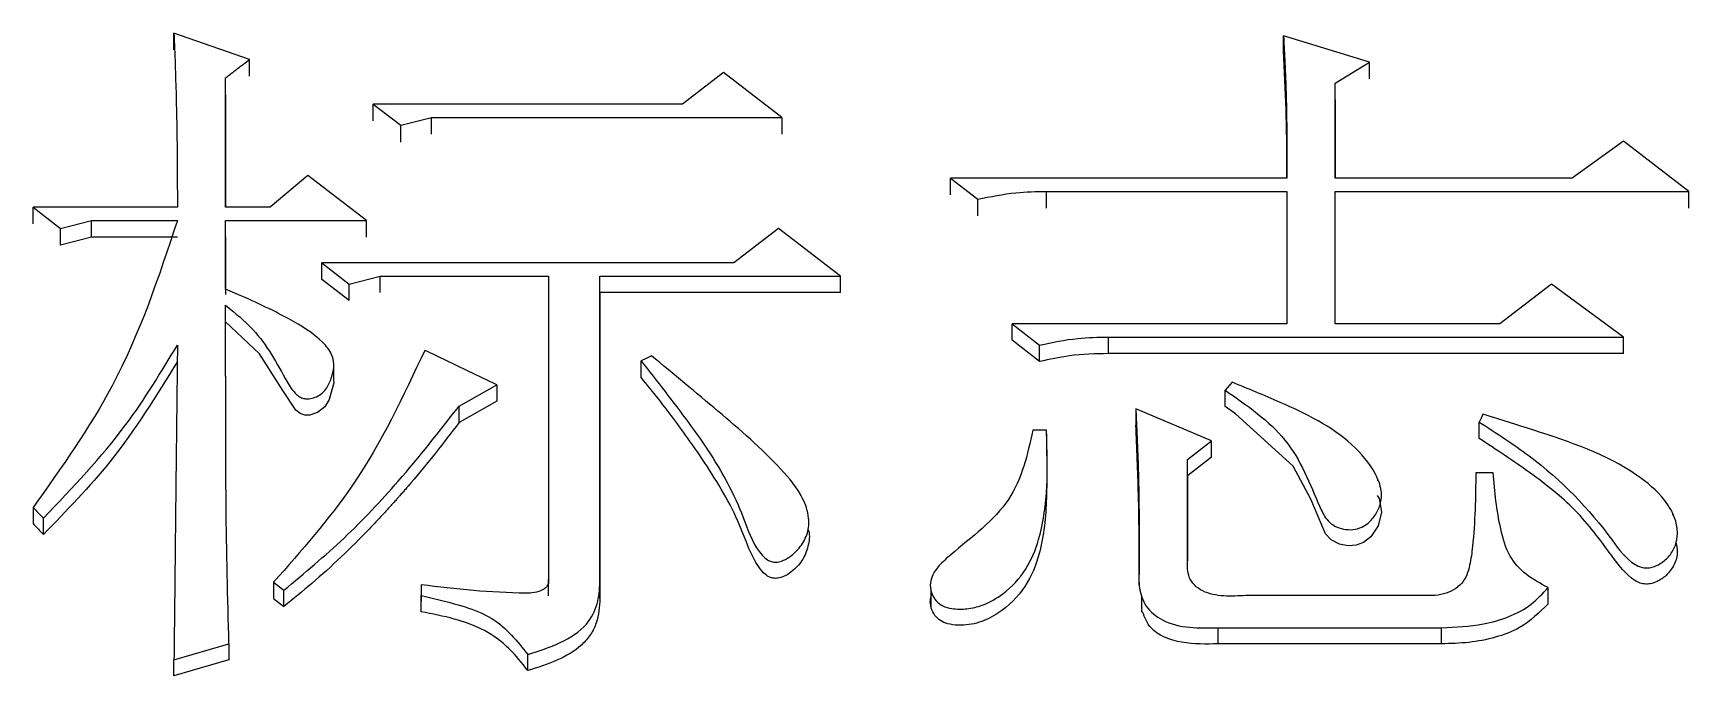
# Model space of a CAD drawing. Header units: millimetres. Extents: x 2344 to 4024, y 1094 to 2282.
# Drawn here: x 2721.35 to 2726.57, y 2076.28 to 2078.31 of the extents above; entities that cross this region are included whole.
import ezdxf

# ---------------------------------------------------------------- set-up
doc = ezdxf.new("R2010")
doc.units = ezdxf.units.MM

msp = doc.modelspace()

# ---------------------------------------------------------------- linework, layer by layer
at = {"color": 7, "linetype": 'Continuous', "lineweight": 25}
for p, q in [((2722.0351, 2078.2265), (2721.7972, 2078.3094)), ((2721.7972, 2078.2563), (2721.7972, 2078.3094)), ((2725.5616, 2078.2182), (2725.2911, 2078.3012)), ((2725.2911, 2078.248), (2725.2911, 2078.3012)), ((2722.0351, 2078.1734), (2722.0351, 2078.2265)), ((2725.4534, 2078.1518), (2725.5616, 2078.2182)), ((2725.5616, 2078.1652), (2725.5616, 2078.2182)), ((2721.9594, 2077.7608), (2721.9594, 2078.1684)), ((2721.9594, 2078.1154), (2721.9594, 2078.1684)), ((2723.5279, 2078.185), (2723.3981, 2078.0853)), ((2723.7118, 2078.0438), (2723.5279, 2078.185)), ((2725.4534, 2077.8524), (2725.4534, 2078.1518)), ((2725.4534, 2078.0988), (2725.4534, 2078.1518)), ((2721.9594, 2078.1154), (2721.9594, 2077.7608)), ((2725.4534, 2078.0988), (2725.4534, 2077.8524)), ((2722.4246, 2078.0853), (2722.5111, 2078.0189)), ((2722.4246, 2078.0325), (2722.4246, 2078.0853)), ((2722.5111, 2078.0189), (2722.6085, 2078.0438)), ((2722.5111, 2077.9661), (2722.5111, 2078.0189)), ((2722.6085, 2077.9909), (2722.6085, 2078.0438)), ((2723.7118, 2078.0438), (2723.7118, 2077.991)), ((2726.3621, 2077.969), (2726.1998, 2077.8524)), ((2726.5676, 2077.8108), (2726.3621, 2077.969)), ((2722.219, 2077.8608), (2722.1, 2077.7608)), ((2722.4029, 2077.7191), (2722.219, 2077.8608)), ((2724.2419, 2077.8524), (2724.3284, 2077.7858)), ((2725.302, 2077.8524), (2724.2419, 2077.8524)), ((2726.1998, 2077.8524), (2725.4534, 2077.8524)), ((2724.3284, 2077.7333), (2724.3284, 2077.7858)), ((2724.5447, 2077.8108), (2725.302, 2077.8108)), ((2724.5448, 2077.7583), (2724.5447, 2077.8108)), ((2725.302, 2077.8108), (2725.302, 2077.3935)), ((2725.4534, 2077.8108), (2726.5676, 2077.8108)), ((2725.4534, 2077.3935), (2725.4534, 2077.8108)), ((2725.4534, 2077.7583), (2725.4534, 2077.8108)), ((2721.3537, 2077.7608), (2721.4402, 2077.6941)), ((2721.808, 2077.7608), (2721.3537, 2077.7608)), ((2721.3537, 2077.7083), (2721.3537, 2077.7608)), ((2722.1, 2077.7608), (2721.9594, 2077.7608)), ((2721.4402, 2077.6941), (2721.5375, 2077.7191)), ((2721.4402, 2077.6417), (2721.4402, 2077.6941)), ((2721.5375, 2077.7191), (2721.8079, 2077.7191)), ((2721.5375, 2077.6667), (2721.5375, 2077.7191)), ((2721.9594, 2077.7191), (2722.4029, 2077.7191)), ((2721.9594, 2077.5021), (2721.9594, 2077.7191)), ((2721.9594, 2077.6667), (2721.9594, 2077.7191)), ((2722.4029, 2077.6667), (2722.4029, 2077.7191)), ((2723.701, 2077.6941), (2723.5604, 2077.5856)), ((2723.8957, 2077.5439), (2723.701, 2077.6941)), ((2721.5375, 2077.6667), (2721.4402, 2077.6417)), ((2721.8079, 2077.6667), (2721.5375, 2077.6667)), ((2721.9594, 2077.6667), (2721.9594, 2077.4861)), ((2722.2623, 2077.5856), (2722.3488, 2077.5188)), ((2723.5604, 2077.5856), (2722.2623, 2077.5856)), ((2722.2623, 2077.5334), (2722.2623, 2077.5856)), ((2722.3488, 2077.4667), (2722.2623, 2077.5334)), ((2722.3488, 2077.5188), (2722.4462, 2077.5439)), ((2722.4462, 2077.5439), (2722.9763, 2077.5439)), ((2722.4462, 2077.4917), (2722.4462, 2077.5439)), ((2722.9763, 2077.5439), (2722.9763, 2076.5876)), ((2723.1385, 2077.5439), (2723.8957, 2077.5439)), ((2723.1385, 2076.5792), (2723.1385, 2077.5439)), ((2723.1385, 2077.4917), (2723.1385, 2077.5439)), ((2723.8957, 2077.4917), (2723.8957, 2077.5439)), ((2722.3488, 2077.4667), (2722.3488, 2077.5188)), ((2723.1385, 2077.4917), (2723.1385, 2076.5283)), ((2723.8957, 2077.4917), (2723.1385, 2077.4917)), ((2726.1349, 2077.5188), (2725.9726, 2077.3935)), ((2726.3621, 2077.3516), (2726.1349, 2077.5188)), ((2724.4366, 2077.3935), (2724.5231, 2077.3265)), ((2725.302, 2077.3935), (2724.4366, 2077.3935)), ((2725.9726, 2077.3935), (2725.4534, 2077.3935)), ((2724.5231, 2077.2746), (2724.4366, 2077.3415)), ((2724.5231, 2077.2746), (2724.5231, 2077.3265)), ((2724.7395, 2077.3516), (2726.3621, 2077.3516)), ((2724.7395, 2077.2997), (2724.7395, 2077.3516)), ((2726.3621, 2077.2997), (2726.3621, 2077.3516)), ((2722.3005, 2077.2671), (2722.3005, 2077.2694)), ((2722.3005, 2077.2173), (2722.3005, 2077.2663)), ((2723.2682, 2077.2244), (2723.2682, 2077.2763)), ((2726.3621, 2077.2997), (2724.7395, 2077.2997)), ((2722.695, 2077.1339), (2722.814, 2077.2009)), ((2722.814, 2077.2009), (2722.814, 2077.1492)), ((2725.1289, 2077.2093), (2725.1072, 2077.1841)), ((2725.1072, 2077.1324), (2725.1072, 2077.1841)), ((2722.814, 2077.1492), (2722.695, 2077.0822)), ((2722.695, 2077.0822), (2722.695, 2077.1339)), ((2725.064, 2077.0249), (2724.826, 2077.1255)), ((2724.826, 2077.1255), (2724.826, 2077.0739)), ((2724.5448, 2077.0584), (2724.5014, 2077.0584)), ((2725.9077, 2077.0319), (2725.9077, 2077.0835)), ((2724.5448, 2077.0466), (2724.5448, 2077.0068)), ((2724.9883, 2076.9661), (2725.064, 2077.0249)), ((2725.064, 2076.9733), (2725.064, 2077.0249)), ((2725.064, 2076.9733), (2724.9883, 2076.9147)), ((2724.9883, 2076.6466), (2724.9883, 2076.9661)), ((2724.9883, 2076.9147), (2724.9883, 2076.9661)), ((2724.9883, 2076.9147), (2724.9883, 2076.6466)), ((2725.5878, 2076.8986), (2725.5878, 2076.9048)), ((2725.951, 2076.9241), (2725.8969, 2076.9241)), ((2723.7707, 2076.8514), (2723.7707, 2076.8549)), ((2721.3536, 2076.8149), (2721.3536, 2076.7637)), ((2726.517, 2076.79), (2726.517, 2076.7957)), ((2721.3861, 2076.73), (2721.3861, 2076.7812)), ((2722.9763, 2076.5366), (2722.9763, 2076.5876)), ((2724.8368, 2076.5703), (2724.8368, 2076.6213)), ((2722.1108, 2076.5792), (2722.1433, 2076.5539)), ((2722.1108, 2076.5792), (2722.1108, 2076.5283)), ((2722.1433, 2076.503), (2722.1433, 2076.5539)), ((2722.576, 2076.5708), (2722.576, 2076.5371)), ((2722.576, 2076.5708), (2722.576, 2076.5198)), ((2722.576, 2076.4862), (2722.576, 2076.5371)), ((2723.1385, 2076.5283), (2723.1385, 2076.5792)), ((2724.181, 2076.552), (2724.181, 2076.5008)), ((2724.8438, 2076.5358), (2724.8438, 2076.4846)), ((2725.7239, 2076.5371), (2725.1722, 2076.5371)), ((2726.1241, 2076.5115), (2726.1241, 2076.5624)), ((2722.1109, 2076.5283), (2722.1433, 2076.503)), ((2725.0856, 2076.4359), (2725.7888, 2076.4359)), ((2725.0856, 2076.3851), (2725.0856, 2076.4359)), ((2725.7888, 2076.3851), (2725.7888, 2076.4359)), ((2721.7972, 2076.3346), (2721.9703, 2076.3853)), ((2721.9703, 2076.3853), (2721.9703, 2076.3346)), ((2725.7888, 2076.3851), (2725.0856, 2076.3851)), ((2721.7972, 2076.284), (2721.7972, 2076.3346)), ((2721.9703, 2076.3346), (2721.7972, 2076.284)), ((2722.9114, 2076.3008), (2722.9114, 2076.3515))]:
    msp.add_line(p, q, dxfattribs=at)
at = {"color": 7, "linetype": 'Continuous', "lineweight": 25, "flags": 128}
for points in [[(2723.3981, 2078.0853), (2722.9281, 2078.0853), (2722.4246, 2078.0853)], [(2722.6085, 2078.0438), (2723.0784, 2078.0438), (2723.7118, 2078.0438)], [(2724.2419, 2077.7999), (2724.2419, 2077.813), (2724.2419, 2077.8261), (2724.2419, 2077.8393), (2724.2419, 2077.8524)], [(2726.5676, 2077.7583), (2726.5676, 2077.7715), (2726.5676, 2077.7912), (2726.5676, 2077.8108)], [(2722.2992, 2077.2171), (2722.3004, 2077.2077), (2722.2862, 2077.1545), (2722.272, 2077.1316), (2722.2496, 2077.1137), (2722.2252, 2077.1059), (2722.2095, 2077.1058), (2722.1947, 2077.1106), (2722.1806, 2077.1212), (2722.14, 2077.1828), (2722.0667, 2077.2984), (2721.9595, 2077.3999), (2721.9595, 2077.3999)], [(2724.4366, 2077.3415), (2724.4366, 2077.3545), (2724.4366, 2077.3675), (2724.4366, 2077.3805), (2724.4366, 2077.3935)], [(2723.3007, 2077.293), (2723.2845, 2077.2846), (2723.2682, 2077.2763)], [(2725.5863, 2076.8525), (2725.5918, 2076.8429), (2725.5996, 2076.8), (2725.5895, 2076.7571), (2725.5656, 2076.722), (2725.5432, 2076.7044), (2725.5198, 2076.6956), (2725.4943, 2076.6937), (2725.4672, 2076.6989), (2725.4411, 2076.7127), (2725.4236, 2076.7314), (2725.3769, 2076.8407), (2725.3213, 2076.9451), (2725.1401, 2077.1101), (2725.1072, 2077.1324), (2725.1072, 2077.1324)], [(2725.9186, 2077.1087), (2725.9131, 2077.0961), (2725.9077, 2077.0835)]]:
    msp.add_lwpolyline(points, dxfattribs=at)
at = {"color": 7, "linetype": 'Continuous', "lineweight": 25}
for points, knots in [([(2721.7972, 2078.3094), (2721.7997, 2078.2432), (2721.8043, 2078.1189), (2721.8073, 2077.936), (2721.8077, 2077.8192), (2721.808, 2077.7608)], [0, 0, 0, 0, 0.362921, 0.681445, 1, 1, 1, 1]), ([(2725.2911, 2078.3012), (2725.2913, 2078.2984), (2725.2916, 2078.293), (2725.292, 2078.2848), (2725.2924, 2078.2767), (2725.2928, 2078.2685), (2725.2932, 2078.2617), (2725.2935, 2078.2549), (2725.2939, 2078.2481), (2725.2943, 2078.2399), (2725.2946, 2078.2331), (2725.295, 2078.2263), (2725.2953, 2078.2195), (2725.2957, 2078.2113), (2725.296, 2078.2045), (2725.2963, 2078.1977), (2725.2966, 2078.1909), (2725.2969, 2078.1841), (2725.2972, 2078.1773), (2725.2974, 2078.1704), (2725.2978, 2078.1623), (2725.298, 2078.1554), (2725.2983, 2078.1486), (2725.2985, 2078.1418), (2725.2987, 2078.135), (2725.2989, 2078.1282), (2725.2991, 2078.1214), (2725.2994, 2078.1132), (2725.2996, 2078.1064), (2725.2997, 2078.0995), (2725.2999, 2078.0927), (2725.3001, 2078.0859), (2725.3002, 2078.0791), (2725.3003, 2078.0722), (2725.3005, 2078.0641), (2725.3006, 2078.0572), (2725.3007, 2078.0504), (2725.3008, 2078.0436), (2725.3009, 2078.0368), (2725.301, 2078.0299), (2725.3011, 2078.0231), (2725.3012, 2078.0163), (2725.3013, 2078.0095), (2725.3014, 2078.0026), (2725.3014, 2077.9944), (2725.3015, 2077.9876), (2725.3016, 2077.9808), (2725.3016, 2077.9739), (2725.3016, 2077.9671), (2725.3017, 2077.9603), (2725.3017, 2077.9534), (2725.3018, 2077.9452), (2725.3018, 2077.9384), (2725.3018, 2077.9316), (2725.3018, 2077.9247), (2725.3019, 2077.9179), (2725.3019, 2077.9111), (2725.3019, 2077.9042), (2725.3019, 2077.896), (2725.3019, 2077.8892), (2725.3019, 2077.8824), (2725.3019, 2077.8755), (2725.302, 2077.8687), (2725.302, 2077.861), (2725.302, 2077.856), (2725.302, 2077.8524)], [0, 0, 0, 0, 0.018243, 0.036487, 0.05473, 0.072974, 0.091217, 0.100339, 0.118582, 0.136826, 0.155069, 0.164191, 0.182434, 0.200678, 0.218921, 0.228043, 0.246286, 0.26453, 0.273652, 0.291895, 0.310138, 0.328382, 0.337504, 0.355747, 0.37399, 0.383112, 0.401356, 0.419599, 0.437843, 0.446964, 0.465208, 0.483451, 0.492573, 0.510816, 0.52906, 0.547303, 0.556425, 0.574668, 0.592912, 0.602033, 0.620277, 0.63852, 0.647642, 0.665886, 0.684129, 0.702372, 0.711494, 0.729738, 0.747981, 0.757103, 0.775346, 0.79359, 0.811833, 0.820955, 0.839198, 0.857442, 0.866563, 0.884807, 0.90305, 0.921294, 0.930415, 0.948659, 0.966902, 0.976024, 1, 1, 1, 1]), ([(2721.9594, 2078.1684), (2721.972, 2078.1781), (2721.9973, 2078.1975), (2722.0225, 2078.2168), (2722.0351, 2078.2265)], [0, 0, 0, 0, 0.499999, 1, 1, 1, 1]), ([(2725.3018, 2077.8524), (2725.3017, 2077.8787), (2725.3016, 2077.9486), (2725.2997, 2078.0806), (2725.2943, 2078.186), (2725.2911, 2078.248)], [0, 0, 0, 0, 0.198354, 0.529431, 1, 1, 1, 1]), ([(2724.3284, 2077.7858), (2724.3682, 2077.7941), (2724.4393, 2077.8089), (2724.5125, 2077.8102), (2724.5447, 2077.8108)], [0, 0, 0, 0, 0.558835, 1, 1, 1, 1]), ([(2721.8079, 2077.7191), (2721.7494, 2077.542), (2721.6444, 2077.2239), (2721.4429, 2076.9405), (2721.3536, 2076.8149)], [0, 0, 0, 0, 0.556928, 1, 1, 1, 1]), ([(2721.9595, 2077.452), (2721.9896, 2077.4275), (2722.0737, 2077.3593), (2722.1284, 2077.2536), (2722.1727, 2077.178), (2722.1942, 2077.1616), (2722.208, 2077.1571), (2722.2242, 2077.1567), (2722.2422, 2077.1611), (2722.261, 2077.1714), (2722.2803, 2077.1913), (2722.2941, 2077.2241), (2722.3039, 2077.2619), (2722.2939, 2077.3022), (2722.2501, 2077.3559), (2722.1441, 2077.42), (2722.0376, 2077.4698), (2721.9693, 2077.4981), (2721.9594, 2077.5021)], [0, 0, 0, 0, 0.11687, 0.3258, 0.377744, 0.393029, 0.405901, 0.418726, 0.438143, 0.45802, 0.48112, 0.522189, 0.572441, 0.606763, 0.655286, 0.785224, 0.968955, 1, 1, 1, 1]), ([(2721.9703, 2076.3853), (2721.9664, 2076.5309), (2721.9607, 2076.7494), (2721.9606, 2076.9852), (2721.9603, 2077.0848), (2721.9602, 2077.1211), (2721.9601, 2077.1437), (2721.9601, 2077.1618), (2721.96, 2077.1799), (2721.96, 2077.198), (2721.96, 2077.2161), (2721.9599, 2077.2297), (2721.9599, 2077.2432), (2721.9598, 2077.2613), (2721.9598, 2077.2794), (2721.9598, 2077.2975), (2721.9597, 2077.3111), (2721.9597, 2077.3291), (2721.9597, 2077.3449), (2721.9596, 2077.3585), (2721.9596, 2077.3653), (2721.9596, 2077.372), (2721.9596, 2077.3811), (2721.9596, 2077.3901), (2721.9595, 2077.3991), (2721.9595, 2077.4059), (2721.9595, 2077.4149), (2721.9595, 2077.424), (2721.9595, 2077.433), (2721.9594, 2077.4416), (2721.9594, 2077.4479), (2721.9594, 2077.452)], [0, 0, 0, 0, 0.4081563, 0.61223, 0.6632482, 0.6887574, 0.7142665, 0.727021, 0.7397756, 0.7652847, 0.7780392, 0.7907938, 0.8035483, 0.8163029, 0.841812, 0.8545666, 0.8673211, 0.8800757, 0.9055848, 0.911962, 0.9183393, 0.9247166, 0.9310939, 0.9438484, 0.9502257, 0.956603, 0.9629803, 0.9757348, 0.9821121, 0.9884894, 1, 1, 1, 1]), ([(2721.3861, 2076.7812), (2721.4775, 2076.8769), (2721.6398, 2077.0469), (2721.7568, 2077.2415), (2721.808, 2077.3265)], [0, 0, 0, 0, 0.562943, 1, 1, 1, 1]), ([(2721.808, 2077.3265), (2721.8066, 2077.2046), (2721.8052, 2077.075), (2721.8036, 2076.9374), (2721.8033, 2076.9069), (2721.803, 2076.8763), (2721.8026, 2076.8457), (2721.8023, 2076.8151), (2721.802, 2076.7845), (2721.8016, 2076.7538), (2721.8013, 2076.7232), (2721.801, 2076.6926), (2721.8007, 2076.6619), (2721.8003, 2076.6313), (2721.8, 2076.6006), (2721.7996, 2076.5623), (2721.7993, 2076.5316), (2721.799, 2076.5009), (2721.7986, 2076.4702), (2721.7983, 2076.4434), (2721.7981, 2076.4165), (2721.7979, 2076.4011), (2721.7977, 2076.3858), (2721.7976, 2076.3715), (2721.7974, 2076.3544), (2721.7972, 2076.3412), (2721.7972, 2076.3346)], [0, 0, 0, 0, 0.370203, 0.393341, 0.416478, 0.462753, 0.485891, 0.509029, 0.555304, 0.578441, 0.601579, 0.647854, 0.670992, 0.694129, 0.740405, 0.763542, 0.809817, 0.832955, 0.856093, 0.902368, 0.913937, 0.937074, 0.948643, 0.960212, 0.980106, 1, 1, 1, 1]), ([(2724.5231, 2077.3265), (2724.5629, 2077.3349), (2724.634, 2077.3497), (2724.7072, 2077.3511), (2724.7395, 2077.3516)], [0, 0, 0, 0, 0.558835, 1, 1, 1, 1]), ([(2721.808, 2077.2746), (2721.7417, 2077.1668), (2721.6226, 2076.9731), (2721.4587, 2076.8047), (2721.3861, 2076.73)], [0, 0, 0, 0, 0.556785, 1, 1, 1, 1]), ([(2722.5868, 2077.3098), (2722.5189, 2077.1646), (2722.397, 2076.9037), (2722.1988, 2076.6789), (2722.1108, 2076.5792)], [0, 0, 0, 0, 0.556366, 1, 1, 1, 1]), ([(2722.814, 2077.2009), (2722.7846, 2077.215), (2722.7321, 2077.2402), (2722.6563, 2077.2765), (2722.61, 2077.2987), (2722.5868, 2077.3098)], [0, 0, 0, 0, 0.387829, 0.693915, 1, 1, 1, 1]), ([(2723.2682, 2077.2763), (2723.3186, 2077.2122), (2723.4193, 2077.0841), (2723.534, 2076.9154), (2723.5961, 2076.7706), (2723.6241, 2076.6871), (2723.6635, 2076.6505), (2723.6785, 2076.6433), (2723.6943, 2076.6416), (2723.7143, 2076.646), (2723.7422, 2076.6613), (2723.7721, 2076.691), (2723.795, 2076.7337), (2723.7988, 2076.7874), (2723.7746, 2076.8594), (2723.6771, 2076.975), (2723.5105, 2077.1191), (2723.3707, 2077.2349), (2723.3007, 2077.293)], [0, 0, 0, 0, 0.1458904, 0.2918477, 0.3649261, 0.4381404, 0.4497084, 0.4574875, 0.4653247, 0.4747758, 0.4903238, 0.5180258, 0.5474199, 0.5770634, 0.6172548, 0.685721, 0.8425064, 1, 1, 1, 1]), ([(2724.7395, 2077.2997), (2724.6984, 2077.2987), (2724.6252, 2077.2969), (2724.5543, 2077.2814), (2724.5231, 2077.2746)], [0, 0, 0, 0, 0.561085, 1, 1, 1, 1]), ([(2723.7928, 2076.7475), (2723.7929, 2076.7474), (2723.8003, 2076.7323), (2723.7968, 2076.6977), (2723.7813, 2076.6522), (2723.753, 2076.6198), (2723.7261, 2076.6006), (2723.7057, 2076.5924), (2723.6881, 2076.5907), (2723.6725, 2076.5943), (2723.6545, 2076.6062), (2723.6162, 2076.6543), (2723.5779, 2076.7773), (2723.4883, 2076.9305), (2723.3775, 2077.0872), (2723.3059, 2077.1791), (2723.2684, 2077.2242), (2723.2682, 2077.2244)], [0, 0, 0, 0, 0.000541, 0.052262, 0.10428, 0.152425, 0.178787, 0.199916, 0.213282, 0.226749, 0.243025, 0.274546, 0.411233, 0.645125, 0.822307, 0.999061, 1, 1, 1, 1]), ([(2725.1072, 2077.1841), (2725.1769, 2077.1359), (2725.3178, 2077.0386), (2725.3791, 2076.8756), (2725.4211, 2076.782), (2725.4459, 2076.7583), (2725.4727, 2076.747), (2725.5024, 2076.7432), (2725.5311, 2076.7482), (2725.5583, 2076.7641), (2725.5807, 2076.7893), (2725.5985, 2076.8252), (2725.6019, 2076.8716), (2725.5744, 2076.9397), (2725.4819, 2077.0506), (2725.3121, 2077.1347), (2725.1796, 2077.1887), (2725.1289, 2077.2093)], [0, 0, 0, 0, 0.175531, 0.354652, 0.388166, 0.407747, 0.427401, 0.446675, 0.466945, 0.484382, 0.511375, 0.539761, 0.574487, 0.616877, 0.705288, 0.887114, 1, 1, 1, 1]), ([(2722.1433, 2076.5539), (2722.2077, 2076.6077), (2722.3366, 2076.7153), (2722.52, 2076.9106), (2722.6325, 2077.0542), (2722.695, 2077.1339)], [0, 0, 0, 0, 0.30776, 0.615622, 1, 1, 1, 1]), ([(2724.826, 2077.1255), (2724.8262, 2077.1225), (2724.8264, 2077.1166), (2724.8268, 2077.1076), (2724.8272, 2077.0987), (2724.8276, 2077.0897), (2724.828, 2077.0808), (2724.8284, 2077.0733), (2724.8287, 2077.0659), (2724.829, 2077.0584), (2724.8294, 2077.0495), (2724.8298, 2077.0405), (2724.8301, 2077.0331), (2724.8304, 2077.0256), (2724.8307, 2077.0182), (2724.831, 2077.0107), (2724.8313, 2077.0033), (2724.8316, 2076.9958), (2724.8319, 2076.9868), (2724.8323, 2076.9779), (2724.8325, 2076.9704), (2724.8328, 2076.963), (2724.833, 2076.9555), (2724.8333, 2076.9465), (2724.8335, 2076.9391), (2724.8338, 2076.9286), (2724.8341, 2076.9182), (2724.8344, 2076.9062), (2724.8346, 2076.8988), (2724.8347, 2076.8913), (2724.8349, 2076.8838), (2724.8351, 2076.8763), (2724.8352, 2076.8689), (2724.8353, 2076.8614), (2724.8355, 2076.8524), (2724.8356, 2076.8435), (2724.8357, 2076.836), (2724.8358, 2076.8285), (2724.8359, 2076.821), (2724.836, 2076.8121), (2724.8361, 2076.8046), (2724.8362, 2076.7971), (2724.8362, 2076.7896), (2724.8363, 2076.7807), (2724.8364, 2076.7732), (2724.8364, 2076.7657), (2724.8365, 2076.7582), (2724.8365, 2076.7492), (2724.8366, 2076.7418), (2724.8366, 2076.7343), (2724.8366, 2076.7268), (2724.8367, 2076.7178), (2724.8367, 2076.7103), (2724.8367, 2076.7029), (2724.8367, 2076.6954), (2724.8368, 2076.6864), (2724.8368, 2076.6789), (2724.8368, 2076.6714), (2724.8368, 2076.6639), (2724.8368, 2076.6549), (2724.8368, 2076.6475), (2724.8368, 2076.64), (2724.8368, 2076.6318), (2724.8368, 2076.625), (2724.8368, 2076.6213)], [0, 0, 0, 0, 0.017781, 0.035561, 0.053342, 0.071122, 0.088903, 0.106683, 0.115574, 0.133354, 0.151135, 0.168916, 0.186696, 0.195586, 0.213367, 0.231148, 0.240038, 0.257818, 0.275599, 0.29338, 0.31116, 0.320051, 0.337831, 0.355612, 0.373392, 0.382283, 0.417844, 0.435624, 0.453405, 0.462295, 0.480076, 0.497857, 0.506747, 0.524527, 0.542308, 0.560089, 0.577869, 0.586759, 0.60454, 0.622321, 0.640101, 0.648992, 0.666772, 0.684553, 0.702333, 0.711224, 0.729004, 0.746785, 0.764565, 0.773456, 0.791236, 0.809017, 0.826797, 0.835688, 0.853468, 0.871249, 0.889029, 0.89792, 0.9157, 0.933481, 0.951262, 0.960152, 0.977932, 1, 1, 1, 1]), ([(2725.9077, 2077.0835), (2725.9613, 2077.0491), (2726.1233, 2076.9449), (2726.2767, 2076.7864), (2726.371, 2076.6482), (2726.4159, 2076.6259), (2726.435, 2076.6233), (2726.4562, 2076.6267), (2726.4822, 2076.6388), (2726.5085, 2076.6622), (2726.5274, 2076.6956), (2726.5336, 2076.735), (2726.5253, 2076.785), (2726.4857, 2076.8519), (2726.3487, 2076.9684), (2726.1388, 2077.0397), (2725.9724, 2077.0923), (2725.9188, 2077.1087), (2725.9186, 2077.1087)], [0, 0, 0, 0, 0.116248, 0.351545, 0.417546, 0.429975, 0.440278, 0.450547, 0.466965, 0.490882, 0.515264, 0.540739, 0.570383, 0.616277, 0.689853, 0.900941, 0.999644, 1, 1, 1, 1]), ([(2722.695, 2077.0822), (2722.6456, 2077.0181), (2722.5946, 2076.952), (2722.5382, 2076.8861), (2722.534, 2076.8813), (2722.5299, 2076.8765), (2722.5257, 2076.8716), (2722.5215, 2076.8668), (2722.5173, 2076.862), (2722.5131, 2076.8572), (2722.5088, 2076.8524), (2722.5046, 2076.8476), (2722.5012, 2076.8438), (2722.497, 2076.839), (2722.4927, 2076.8343), (2722.4884, 2076.8295), (2722.4841, 2076.8247), (2722.4807, 2076.8209), (2722.4764, 2076.8162), (2722.4721, 2076.8115), (2722.4678, 2076.8067), (2722.4617, 2076.8001), (2722.4435, 2076.7803), (2722.3695, 2076.7016), (2722.2676, 2076.6036), (2722.1728, 2076.5268), (2722.1433, 2076.503)], [0, 0, 0, 0, 0.307844, 0.317463, 0.327082, 0.331891, 0.34151, 0.351128, 0.355938, 0.365557, 0.375175, 0.379985, 0.389603, 0.394413, 0.404031, 0.41365, 0.41846, 0.428078, 0.432888, 0.442506, 0.452125, 0.456934, 0.476172, 0.553125, 0.861264, 1, 1, 1, 1]), ([(2724.5014, 2077.0584), (2724.4847, 2076.9815), (2724.4512, 2076.8259), (2724.2938, 2076.7104), (2724.2075, 2076.6346), (2724.1836, 2076.6017), (2724.177, 2076.5697), (2724.1822, 2076.5426), (2724.1958, 2076.5196), (2724.218, 2076.5032), (2724.252, 2076.4938), (2724.2953, 2076.4938), (2724.3521, 2076.5072), (2724.4194, 2076.5473), (2724.485, 2076.6176), (2724.553, 2076.789), (2724.5483, 2076.9407), (2724.5448, 2077.0556), (2724.5448, 2077.0584)], [0, 0, 0, 0, 0.166517, 0.336736, 0.370754, 0.398968, 0.419707, 0.44043, 0.457693, 0.475082, 0.493885, 0.523597, 0.555079, 0.603262, 0.6747, 0.747935, 0.993843, 1, 1, 1, 1]), ([(2724.8368, 2076.5703), (2724.8368, 2076.6182), (2724.8368, 2076.7141), (2724.8343, 2076.882), (2724.8291, 2077.0018), (2724.826, 2077.0739)], [0, 0, 0, 0, 0.284865, 0.569737, 1, 1, 1, 1]), ([(2724.5448, 2077.0068), (2724.5456, 2076.9528), (2724.5473, 2076.8401), (2724.5339, 2076.6899), (2724.4839, 2076.5623), (2724.4114, 2076.4889), (2724.3345, 2076.4495), (2724.2775, 2076.4412), (2724.2355, 2076.4466), (2724.2097, 2076.4572), (2724.1911, 2076.4748), (2724.1805, 2076.4978), (2724.177, 2076.5216), (2724.182, 2076.5359), (2724.1842, 2076.542)], [0, 0, 0, 0, 0.198609, 0.413548, 0.548586, 0.684419, 0.755202, 0.826554, 0.860883, 0.887727, 0.914733, 0.945634, 0.976974, 1, 1, 1, 1]), ([(2726.5264, 2076.7041), (2726.5287, 2076.6946), (2726.5343, 2076.6716), (2726.5235, 2076.6343), (2726.5, 2076.6017), (2726.4718, 2076.5819), (2726.4475, 2076.5736), (2726.4272, 2076.5726), (2726.4056, 2076.5787), (2726.3654, 2076.6061), (2726.3062, 2076.6882), (2726.2167, 2076.8102), (2726.067, 2076.9271), (2725.961, 2076.9968), (2725.9077, 2077.0319)], [0, 0, 0, 0, 0.034911, 0.084718, 0.134766, 0.17238, 0.196269, 0.215447, 0.234674, 0.265974, 0.373163, 0.581862, 0.78957, 1, 1, 1, 1]), ([(2725.8969, 2076.9241), (2725.8957, 2076.8465), (2725.8941, 2076.7488), (2725.879, 2076.6326), (2725.8597, 2076.5721), (2725.7955, 2076.5358), (2725.7481, 2076.5366), (2725.7239, 2076.5371)], [0, 0, 0, 0, 0.490042, 0.617207, 0.745492, 0.869777, 1, 1, 1, 1]), ([(2726.1241, 2076.5624), (2726.0999, 2076.5753), (2726.0521, 2076.6008), (2725.9957, 2076.6649), (2725.9739, 2076.7473), (2725.9586, 2076.8353), (2725.9536, 2076.8945), (2725.951, 2076.9241)], [0, 0, 0, 0, 0.1777081, 0.35, 0.5672223, 0.7837017, 1, 1, 1, 1]), ([(2721.3536, 2076.8149), (2721.359, 2076.8093), (2721.3699, 2076.7981), (2721.3807, 2076.7869), (2721.3861, 2076.7812)], [0, 0, 0, 0, 0.5, 1, 1, 1, 1]), ([(2721.3536, 2076.7637), (2721.3564, 2076.7608), (2721.3618, 2076.7552), (2721.3727, 2076.7439), (2721.3808, 2076.7356), (2721.3861, 2076.73)], [0, 0, 0, 0, 0.25287, 0.505739, 1, 1, 1, 1]), ([(2725.1722, 2076.5371), (2725.1492, 2076.5358), (2725.1035, 2076.5333), (2725.0453, 2076.544), (2725.0091, 2076.5689), (2724.9882, 2076.602), (2724.9882, 2076.6291), (2724.9883, 2076.6466)], [0, 0, 0, 0, 0.261231, 0.519065, 0.649006, 0.774533, 1, 1, 1, 1]), ([(2722.9761, 2076.5876), (2722.9765, 2076.5848), (2722.9774, 2076.5794), (2722.9748, 2076.5704), (2722.9683, 2076.5618), (2722.9544, 2076.552), (2722.9324, 2076.545), (2722.8035, 2076.5442), (2722.6852, 2076.558), (2722.576, 2076.5708)], [0, 0, 0, 0, 0.022685, 0.043674, 0.07363, 0.104665, 0.167541, 0.232295, 1, 1, 1, 1]), ([(2724.8368, 2076.6213), (2724.8357, 2076.6014), (2724.8336, 2076.5613), (2724.8539, 2076.501), (2724.9117, 2076.4524), (2724.9956, 2076.4332), (2725.0555, 2076.435), (2725.0856, 2076.4359)], [0, 0, 0, 0, 0.177715, 0.356357, 0.541048, 0.768767, 1, 1, 1, 1]), ([(2722.576, 2076.5371), (2722.6223, 2076.5265), (2722.698, 2076.5091), (2722.7985, 2076.4708), (2722.8616, 2076.4141), (2722.8949, 2076.3723), (2722.9114, 2076.3515)], [0, 0, 0, 0, 0.348609, 0.571047, 0.787247, 1, 1, 1, 1]), ([(2722.9114, 2076.3515), (2722.9459, 2076.3625), (2723.0138, 2076.3843), (2723.0968, 2076.4371), (2723.1345, 2076.5099), (2723.1372, 2076.5562), (2723.1385, 2076.5792)], [0, 0, 0, 0, 0.291823, 0.574939, 0.78881, 1, 1, 1, 1]), ([(2725.7888, 2076.4359), (2725.8331, 2076.4377), (2725.906, 2076.4405), (2726.0016, 2076.4684), (2726.0737, 2076.5065), (2726.1074, 2076.5439), (2726.1241, 2076.5624)], [0, 0, 0, 0, 0.347259, 0.569852, 0.787887, 1, 1, 1, 1]), ([(2722.9114, 2076.3008), (2722.8927, 2076.3246), (2722.8551, 2076.3725), (2722.7492, 2076.4519), (2722.6458, 2076.4724), (2722.576, 2076.4862)], [0, 0, 0, 0, 0.242139, 0.4889, 1, 1, 1, 1]), ([(2723.1385, 2076.5283), (2723.1367, 2076.5021), (2723.134, 2076.4626), (2723.1105, 2076.4132), (2723.0722, 2076.3693), (2723.0033, 2076.33), (2722.9423, 2076.3106), (2722.9114, 2076.3008)], [0, 0, 0, 0, 0.2394193, 0.3609412, 0.4846672, 0.7394044, 1, 1, 1, 1]), ([(2725.0856, 2076.3851), (2725.0477, 2076.3841), (2724.9732, 2076.3821), (2724.8733, 2076.4189), (2724.8541, 2076.4678), (2724.847, 2076.4858)], [0, 0, 0, 0, 0.396511, 0.777724, 1, 1, 1, 1]), ([(2726.1241, 2076.5115), (2726.0965, 2076.4837), (2726.0504, 2076.4372), (2725.9581, 2076.4035), (2725.8747, 2076.3872), (2725.8175, 2076.3858), (2725.7888, 2076.3851)], [0, 0, 0, 0, 0.329057, 0.550037, 0.774412, 1, 1, 1, 1])]:
    msp.add_open_spline(points, degree=3, knots=knots, dxfattribs=at)

doc.saveas('drawing.dxf')
